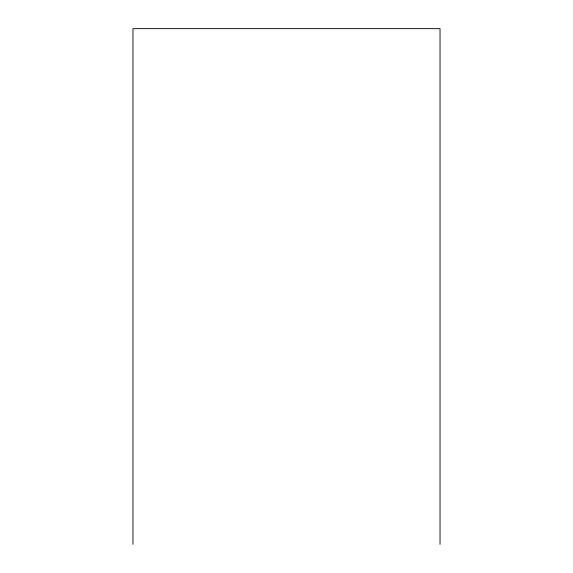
<?xml version="1.0" encoding="UTF-8"?>
<svg xmlns="http://www.w3.org/2000/svg" width="573" height="573" viewBox="0 0 573 573"><rect width="100%" height="100%" fill="white"/><g stroke="black" fill="none" stroke-linecap="round" stroke-linejoin="round"><path stroke-width="0.86" d="M440.035 544.35L440.035 28.65L132.965 28.65L132.965 544.35"/></g></svg>
